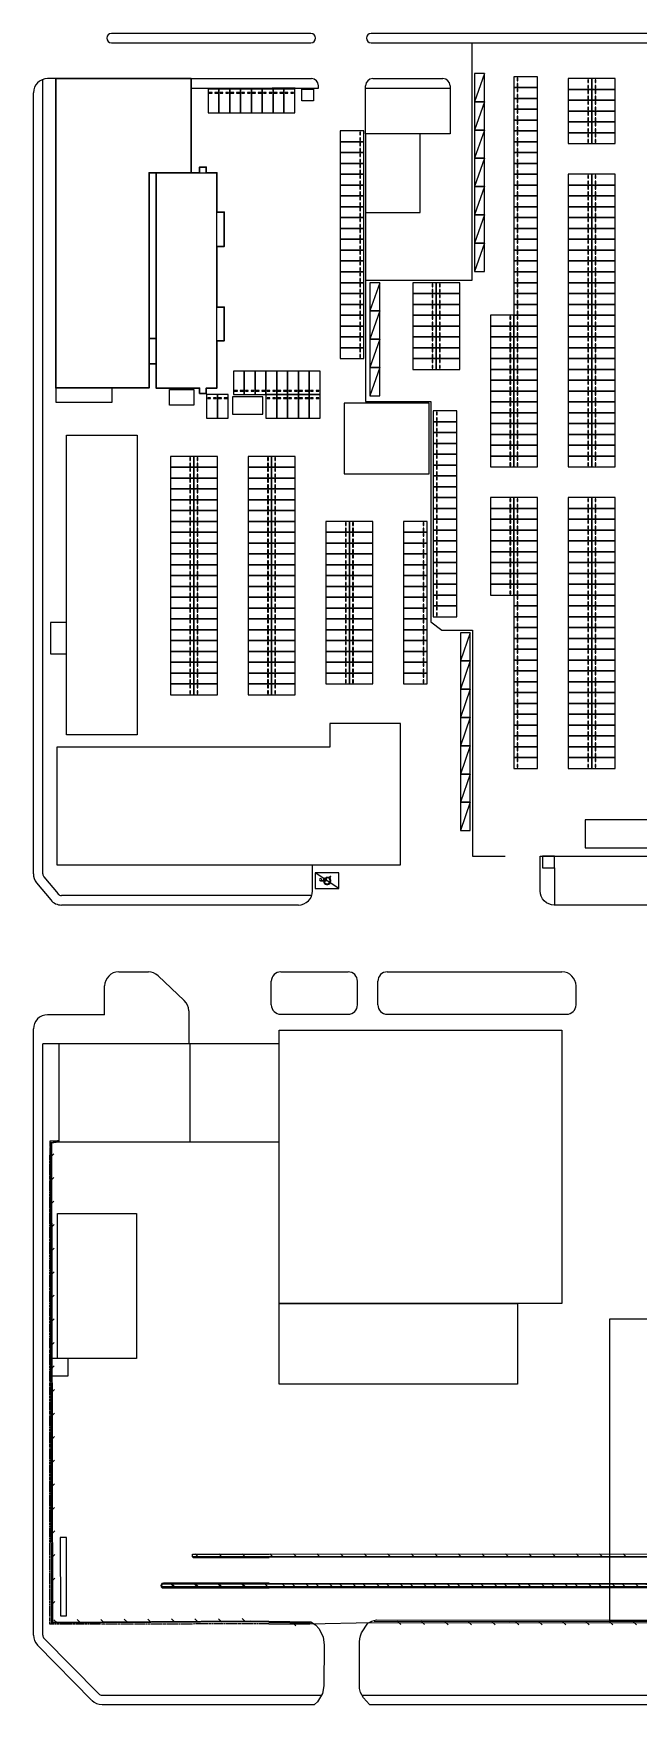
# Model space of a CAD drawing. Header units: millimetres. Extents: x -17369 to 294000, y -718917 to 220315.
# Drawn here: x 273923 to 275716, y 183878 to 188828 of the extents above; entities that cross this region are included whole.
import ezdxf
from ezdxf.xclip import XClip

# ---------------------------------------------------------------- set-up
doc = ezdxf.new("R2010")
doc.units = ezdxf.units.MM
doc.header["$LTSCALE"] = 350
doc.header["$XCLIPFRAME"] = 2
doc.linetypes.add('xref key map$0$PHANTOM2', pattern=[1.25, 0.625, -0.125, 0.125, -0.125, 0.125, -0.125])
for name, color, linetype in [('xref key map$0$AE221_가드레일', 8, 'Continuous'), ('xref key map$0$CTR', 8, 'Continuous'), ('xref key map$0$L-BLDG', 9, 'Continuous'), ('xref key map$0$L-건물', 8, 'Continuous'), ('xref key map$0$PARK', 8, 'Continuous')]:
    doc.layers.add(name, color=color, linetype=linetype)

# ---------------------------------------------------------------- blocks, each defined once
blk = doc.blocks.new('xref key map$0$주차구획2300x5000')
at = {"layer": 'xref key map$0$PARK'}
blk.add_lwpolyline([(0, 0), (2300, 0), (2300, 5000), (0, 5000)], close=True, dxfattribs=at)
at = {"layer": 'xref key map$0$PARK', "color": 8}
for points in [[(250, 700), (850, 700), (850, 850), (250, 850)], [(1450, 700), (2050, 700), (2050, 850), (1450, 850)]]:
    blk.add_lwpolyline(points, close=True, dxfattribs=at)
blk = doc.blocks.new('xref key map$0$주차구획3300x5000')
at = {"layer": 'xref key map$0$PARK', "color": 8}
for p, q in [((0, 0), (3300, 5000)), ((1653, 3733), (1545, 2759)), ((1762, 3626), (1720, 3250)), ((1521, 3267), (1507, 3142)), ((1545, 2759), (2258, 2551)), ((1707, 3129), (1676, 2846)), ((1676, 2846), (2372, 2643)), ((1707, 3129), (2216, 2980)), ((1720, 3250), (2250, 3095)), ((2208, 2085), (2219, 1913)), ((2250, 3095), (2216, 2980)), ((2258, 2551), (2311, 1728)), ((2311, 1728), (2622, 1693)), ((2372, 2643), (2424, 1836)), ((2424, 1836), (2614, 1815)), ((2614, 1815), (2622, 1693))]:
    blk.add_line(p, q, dxfattribs=at)
at = {"layer": 'xref key map$0$PARK'}
blk.add_lwpolyline([(0, 0), (3300, 0), (3300, 5000), (0, 5000)], close=True, dxfattribs=at)
at = {"layer": 'xref key map$0$PARK', "color": 8}
for centre, radius, start, end in [((1867, 3842), 240, 244.11815, 207.07082), ((1653, 2478), 800, 99.47859, 315.02603), ((1653, 2478), 680, 102.35799, 324.67673)]:
    blk.add_arc(centre, radius, start, end, dxfattribs=at)
blk = doc.blocks.new('xref key map$0$주차구획2100x6000')
at = {"layer": 'xref key map$0$PARK', "color": 8}
blk.add_line((2100, 6000), (0, 0), dxfattribs=at)
at = {"layer": 'xref key map$0$PARK'}
blk.add_lwpolyline([(0, 0), (2100, 0), (2100, 6000), (0, 6000)], close=True, dxfattribs=at)
blk = doc.blocks.new('xref key map$0$AE221')
at = {"layer": 'xref key map$0$AE221_가드레일', "flags": 128}
blk.add_lwpolyline([(0, 0), (0.707, -0.707)], dxfattribs=at)
blk = doc.blocks.new('xref key map')
at = {"layer": 'xref key map$0$AE221_가드레일'}
for points in [[(1491851, 527722), (1487891, 527784), (1445691, 527536), (1445472, 629513), (1447123, 629756)], [(1491882, 541494), (1475744, 541488)], [(1830777, 527833), (1831930, 527944), (1876787, 528069), (1877828, 527834), (1881026, 526387), (1886920, 524289), (1889853, 523659), (1893910, 524494), (1897783, 527329), (1899090, 530892), (1899000, 532908), (1898500, 534763), (1896875, 537512), (1895486, 538781), (1893571, 539698), (1890778, 540224), (1888040, 540432), (1683288, 540244), (1617437, 540111), (1615519, 541192), (1615027, 541538), (1491882, 541494)], [(1491868, 535207), (1469594, 535205), (1469257, 535228), (1469126, 535343), (1469117, 535491), (1469190, 535712), (1469230, 535765), (1469464, 535828), (1491869, 535816)], [(1491869, 535816), (1651759, 535730), (1808861, 535875), (1879616, 535905), (1880123, 535854), (1880373, 535784), (1880421, 535705), (1880416, 535610), (1880399, 535505), (1880311, 535436), (1870416, 535566)], [(1820251, 535323), (1820216, 535231), (1780631, 535301), (1701085, 535282), (1620479, 535217), (1491868, 535207)], [(1491851, 527722), (1500665, 527583)], [(1514151, 527912), (1514151, 527912), (1542997, 527871), (1688184, 527937), (1719905, 527700)]]:
    blk.add_lwpolyline(points, dxfattribs=at)
at = {"layer": 'xref key map$0$CTR'}
for p, q in [((1443839, 686523), (1443839, 855117)), ((1446569, 855289), (1444839, 855289)), ((1475299, 855289), (1500863, 855289)), ((1513863, 855289), (1528788, 855289)), ((1441839, 686523), (1441839, 852289)), ((1475299, 853289), (1502363, 853289)), ((1502363, 853289), (1502363, 853789)), ((1512363, 843572), (1512363, 853789)), ((1512363, 853289), (1530288, 853289)), ((1530288, 853789), (1530288, 843572)), ((1530288, 843572), (1523952, 843572)), ((1512363, 812497), (1512363, 786793)), ((1512363, 786793), (1526227, 786793)), ((1526227, 786793), (1526227, 739976)), ((1526227, 739976), (1528532, 738209)), ((1528532, 738209), (1535089, 738209)), ((1535089, 738209), (1535089, 690295)), ((1501103, 682903), (1501103, 688443)), ((1535089, 690295), (1542008, 690295)), ((1442527, 684612), (1445518, 680992)), ((1444068, 685886), (1447060, 682266)), ((1552432, 687795), (1552432, 679903)), ((1500931, 681903), (1447830, 681903)), ((1498103, 679903), (1447830, 679903)), ((1459966, 665726), (1466241, 665726)), ((1468304, 664904), (1473867, 659634)), ((1492335, 658726), (1492335, 663726)), ((1494335, 665726), (1508642, 665726)), ((1510642, 658726), (1510642, 663726)), ((1514962, 658726), (1514962, 663726)), ((1516962, 665726), (1554034, 665726)), ((1456966, 656602), (1456966, 662726)), ((1557034, 658726), (1557034, 662726)), ((1456966, 656602), (1444839, 656602)), ((1474804, 657456), (1474804, 650434)), ((1494335, 656726), (1508642, 656726)), ((1516962, 656726), (1555034, 656726)), ((1441839, 524974), (1441839, 653602)), ((1443839, 524974), (1443839, 650434)), ((1474804, 650434), (1443839, 650434)), ((1442702, 522868), (1454278, 511122)), ((1444127, 524272), (1455703, 512526)), ((1456415, 512228), (1502978, 512228)), ((1511622, 512228), (1722474, 512228)), ((1456415, 510228), (1501527, 510228)), ((1513158, 510228), (1720784, 510228))]:
    blk.add_line(p, q, dxfattribs=at)
for points in [[(1500752, 862886, 1), (1500752, 864886), (1458402, 864886, 1), (1458402, 862886)], [(1572752, 862886, 1), (1572752, 864886), (1513532, 864886, 1), (1513532, 862886)], [(1549405, 690295), (1723166, 690295), (1723166, 682903, -0.4142136), (1720166, 679903), (1552405, 679903, -0.4142136), (1549405, 682903)]]:
    blk.add_lwpolyline(points, format="xyb", close=True, dxfattribs=at)
for points in [[(1512363, 826905), (1512363, 812497), (1534984, 812497), (1534984, 862886)], [(1502325, 853199), (1492596, 853305)], [(1447509, 545666), (1447594, 529079), (1448872, 529068), (1448864, 545684), (1447509, 545666)], [(1491882, 541388), (1475856, 541378), (1475632, 541598)], [(1491870, 536016), (1469438, 536028), (1469111, 535940), (1469011, 535805), (1468915, 535517), (1468932, 535247), (1469176, 535033), (1469588, 535005), (1491867, 535007)], [(1491870, 536016), (1651759, 535930), (1808861, 536075), (1879626, 536105), (1880161, 536051), (1880503, 535955), (1880625, 535755), (1880615, 535588), (1880585, 535395), (1880379, 535235), (1870414, 535366)], [(1820438, 535250), (1820353, 535030), (1780631, 535101), (1701085, 535082), (1620479, 535017), (1491867, 535007)], [(1491851, 527922), (1500723, 527782), (1501752, 527152), (1502476, 526274), (1503335, 524514), (1503597, 522935), (1503507, 514181), (1503200, 512604), (1502137, 510806), (1501527, 510228)], [(1513158, 510228), (1511929, 511675), (1511297, 512813), (1511060, 513610), (1511039, 523512), (1511114, 524149), (1511272, 524819), (1511518, 525469), (1512868, 527516), (1513687, 527946), (1514698, 528190), (1572389, 528109), (1657007, 528330), (1720448, 527856), (1721343, 527400), (1722513, 526037), (1723197, 524825), (1723402, 523740), (1723379, 515560), (1723250, 514208), (1723060, 513445), (1722797, 512710), (1721875, 511333), (1720784, 510228)]]:
    blk.add_lwpolyline(points, dxfattribs=at)
at = {"layer": 'xref key map$0$CTR', "linetype": 'xref key map$0$PHANTOM2', "ltscale": 2}
blk.add_lwpolyline([(1491850, 527353), (1445311, 527277), (1445363, 629843), (1447152, 629912)], dxfattribs=at)
at = {"layer": 'xref key map$0$CTR', "flags": 128}
for points in [[(1447152, 629558), (1445672, 629340), (1445890, 527737), (1487892, 527984), (1491851, 527922)], [(1824133, 591985), (1564133, 591985), (1564133, 527985), (1832903, 527985), (1832903, 527345)], [(1491882, 541600), (1475632, 541598), (1475592, 542150), (1491884, 542161)], [(1491884, 542161), (1616001, 542240), (1837564, 542171), (1920938, 542333), (1920349, 541862), (1833737, 541699), (1615958, 541611), (1491882, 541600)], [(1491850, 527353), (1500523, 527366), (1513605, 527633), (1719362, 527543), (1734070, 527579), (1817032, 527694), (1828131, 527565), (1828131, 527345)]]:
    blk.add_lwpolyline(points, dxfattribs=at)
at = {"layer": 'xref key map$0$CTR'}
for centre, radius, start, end in [((1444839, 852289), 3000, 90, 180), ((1500863, 853789), 1500, 0, 90), ((1513863, 853789), 1500, 90, 180), ((1528788, 853789), 1500, 0, 90), ((1444839, 686523), 3000, 180, 219.57127), ((1444839, 686523), 1000, 180, 219.57127), ((1447830, 682903), 3000, 219.57127, 270), ((1447830, 682903), 1000, 219.57127, 270), ((1498103, 682903), 3000, 270, 0), ((1459966, 662726), 3000, 90, 180), ((1466241, 662726), 3000, 46.54853, 90), ((1494335, 663726), 2000, 90, 180), ((1508642, 663726), 2000, 0, 90), ((1516962, 663726), 2000, 90, 180), ((1554034, 662726), 3000, 0, 90), ((1444839, 653602), 3000, 90, 180), ((1471804, 657456), 3000, 0, 46.54853), ((1494335, 658726), 2000, 180, 270), ((1508642, 658726), 2000, 270, 0), ((1516962, 658726), 2000, 180, 270), ((1555034, 658726), 2000, 270, 0), ((1444839, 524974), 3000, 180, 224.58172), ((1444839, 524974), 1000, 180, 224.58172), ((1456415, 513228), 3000, 224.58172, 270), ((1456415, 513228), 1000, 224.58172, 270)]:
    blk.add_arc(centre, radius, start, end, dxfattribs=at)
at = {"layer": 'xref key map$0$L-BLDG'}
for p, q in [((1446569, 835289), (1446569, 855289)), ((1446569, 855289), (1475299, 855289)), ((1446569, 789654), (1446569, 835289)), ((1466379, 835330), (1466379, 789654)), ((1477132, 835330), (1477132, 836530)), ((1477132, 836530), (1478532, 836530)), ((1478532, 836530), (1478532, 835330)), ((1480785, 826975), (1482357, 826975)), ((1482357, 826975), (1482357, 819674)), ((1482357, 819674), (1480785, 819674)), ((1480785, 806825), (1482357, 806825)), ((1482357, 806825), (1482357, 799674)), ((1466379, 794775), (1466379, 800175)), ((1466379, 800175), (1467879, 800175)), ((1482357, 799674), (1480785, 799674)), ((1467879, 794775), (1466379, 794775)), ((1466379, 789654), (1446569, 789654)), ((1477132, 788483), (1477132, 789620)), ((1478532, 788483), (1477132, 788483)), ((1478532, 789620), (1478532, 788483)), ((1554005, 653351), (1554005, 595351)), ((1475017, 650434), (1475017, 629674))]:
    blk.add_line(p, q, dxfattribs=at)
at = {"layer": 'xref key map$0$L-BLDG', "lineweight": 30}
for points in [[(1446569, 855289), (1446569, 789654), (1466379, 789654), (1466379, 794775), (1467879, 794775), (1467879, 800175), (1466379, 800175), (1466379, 835330), (1475299, 835330), (1475299, 855289), (1446569, 855289)], [(1467879, 835330), (1477132, 835330), (1477132, 836530), (1478532, 836530), (1478532, 835330), (1480785, 835330), (1480785, 826975), (1482357, 826975), (1482357, 819674), (1480785, 819674), (1480785, 806825), (1482357, 806825), (1482357, 799674), (1480785, 799674), (1480785, 789620), (1478532, 789620), (1478532, 788483), (1477132, 788483), (1477132, 789620), (1467879, 789620), (1467879, 835330)]]:
    blk.add_lwpolyline(points, dxfattribs=at)
at = {"layer": 'xref key map$0$L-BLDG'}
for points in [[(1512363, 843572), (1512363, 826905), (1523952, 826905), (1523952, 843572)], [(1446569, 786654), (1458569, 786654), (1458569, 789654), (1446569, 789654)], [(1475932, 786025), (1470732, 786025), (1470732, 789300), (1475932, 789300)], [(1484071, 784068), (1490571, 784068), (1490571, 787768), (1484071, 787768)], [(1507827, 771393), (1525827, 771393), (1525827, 786393), (1507827, 786393)], [(1448869, 779645), (1463869, 779645), (1463869, 716045), (1448869, 716045)], [(1445471, 733240), (1448833, 733242), (1448833, 739902), (1445471, 739901)], [(1446779, 688443), (1519779, 688443), (1519779, 718443), (1504779, 718443), (1504779, 713443), (1446779, 713443)], [(1558958, 692020), (1575358, 692020), (1575358, 698020), (1558958, 698020)], [(1494005, 653351), (1554005, 653351), (1554005, 595351), (1494005, 595351)], [(1447257, 629674), (1494001, 629674), (1494001, 650434), (1447257, 650434)], [(1446983, 614437), (1463743, 614437), (1463743, 583677), (1446983, 583677)], [(1544605, 595351), (1544605, 578251), (1494005, 578251), (1494005, 595351)], [(1445563, 579977), (1449213, 579977), (1449213, 583677), (1445563, 583677)]]:
    blk.add_lwpolyline(points, close=True, dxfattribs=at)
for points in [[(1467879, 835330), (1480785, 835330)], [(1477132, 835330), (1477132, 836530), (1478532, 836530), (1478532, 835330)], [(1480785, 789620), (1480785, 835330)], [(1480785, 826975), (1482357, 826975), (1482357, 819674), (1480785, 819674)], [(1480785, 806825), (1482357, 806825), (1482357, 799674), (1480785, 799674)], [(1467879, 794775), (1466379, 794775), (1466379, 800175), (1467879, 800175)], [(1478532, 789620), (1478532, 788483), (1477132, 788483), (1477132, 789620)], [(1475017, 650434), (1475017, 629674)]]:
    blk.add_lwpolyline(points, dxfattribs=at)
at = {"layer": 'xref key map$0$L-건물'}
for points in [[(1498807, 850544), (1498807, 853045), (1501307, 853044), (1501307, 850544)], [(1549932, 687795), (1552432, 687795), (1552432, 690295), (1549932, 690295)]]:
    blk.add_lwpolyline(points, close=True, dxfattribs=at)
at = {"layer": 'xref key map$0$AE221_가드레일'}
for p, xscale, yscale, zscale, rotation in [((1445479, 626375), 1000, 1000, 1000, 90.12293397592501), ((1445489, 621375), 1000, 1000, 1000, 90.12293397592501), ((1445500, 616375), 1000, 1000, 1000, 90.12293397592501), ((1445511, 611375), 1000, 1000, 1000, 90.12293397592501), ((1445521, 606375), 1000, 1000, 1000, 90.12293397592501), ((1445532, 601375), 1000, 1000, 1000, 90.12293397592501), ((1445543, 596375), 1000, 1000, 1000, 90.12293397592501), ((1445554, 591375), 1000, 1000, 1000, 90.12293397592501), ((1445564, 586375), 1000, 1000, 1000, 90.12293397592501), ((1445575, 581375), 1000, 1000, 1000, 90.12293397592501), ((1445586, 576375), 1000, 1000, 1000, 90.12293397592501), ((1445597, 571375), 1000, 1000, 1000, 90.12293397592501), ((1445607, 566375), 1000, 1000, 1000, 90.12293397592501), ((1445618, 561375), 1000, 1000, 1000, 90.12293397592501), ((1445629, 556375), 1000, 1000, 1000, 90.12293397592501), ((1445639, 551375), 1000, 1000, 1000, 90.12293397592501), ((1445650, 546375), 1000, 1000, 1000, 90.12293397592501), ((1445661, 541375), 1000, 1000, 1000, 90.12293397592501), ((1476882, 541489), 1000.000000000001, 1000.000000000001, 1000.000000000001, 180.0202670498512), ((1481882, 541491), 1000.000000000001, 1000.000000000001, 1000.000000000001, 180.0202670498512), ((1486882, 541492), 1000.000000000001, 1000.000000000001, 1000.000000000001, 180.0202670498512), ((1492744, 541495), 1000.000000000002, 1000.000000000002, 1000.000000000002, 180.0203078986087), ((1497744, 541496), 1000.000000000002, 1000.000000000002, 1000.000000000002, 180.0203078986087), ((1502744, 541498), 1000.000000000002, 1000.000000000002, 1000.000000000002, 180.0203078986087), ((1507744, 541500), 1000.000000000002, 1000.000000000002, 1000.000000000002, 180.0203078986087), ((1512744, 541502), 1000.000000000002, 1000.000000000002, 1000.000000000002, 180.0203078986087), ((1517744, 541503), 1000.000000000002, 1000.000000000002, 1000.000000000002, 180.0203078986087), ((1522744, 541505), 1000.000000000002, 1000.000000000002, 1000.000000000002, 180.0203078986087), ((1527744, 541507), 1000.000000000002, 1000.000000000002, 1000.000000000002, 180.0203078986087), ((1532744, 541509), 1000.000000000002, 1000.000000000002, 1000.000000000002, 180.0203078986087), ((1537744, 541510), 1000.000000000002, 1000.000000000002, 1000.000000000002, 180.0203078986087), ((1542744, 541512), 1000.000000000002, 1000.000000000002, 1000.000000000002, 180.0203078986087), ((1547744, 541514), 1000.000000000002, 1000.000000000002, 1000.000000000002, 180.0203078986087), ((1552744, 541516), 1000.000000000002, 1000.000000000002, 1000.000000000002, 180.0203078986087), ((1557744, 541518), 1000.000000000002, 1000.000000000002, 1000.000000000002, 180.0203078986087), ((1562744, 541519), 1000.000000000002, 1000.000000000002, 1000.000000000002, 180.0203078986087), ((1567744, 541521), 1000.000000000002, 1000.000000000002, 1000.000000000002, 180.0203078986087), ((1445672, 536375), 1000, 1000, 1000, 90.12293397592501), ((1470988, 535828), 1000, 1000, 1000, 359.9692027476267), ((1471868, 535206), 999.9999999999986, 999.9999999999986, 999.9999999999986, 180.004556596021), ((1475988, 535825), 1000, 1000, 1000, 359.9692027476267), ((1476868, 535206), 999.9999999999986, 999.9999999999986, 999.9999999999986, 180.004556596021), ((1480988, 535822), 1000, 1000, 1000, 359.9692027476267), ((1481868, 535206), 999.9999999999986, 999.9999999999986, 999.9999999999986, 180.004556596021), ((1485988, 535820), 1000, 1000, 1000, 359.9692027476267), ((1486868, 535207), 999.9999999999986, 999.9999999999986, 999.9999999999986, 180.004556596021), ((1490988, 535817), 1000, 1000, 1000, 359.9692027476267), ((1495314, 535208), 1000, 1000, 1000, 180.0045565962135), ((1496869, 535814), 999.9999999999999, 999.9999999999999, 999.9999999999999, 359.9692027476643), ((1500314, 535208), 1000, 1000, 1000, 180.0045565962135), ((1501869, 535811), 999.9999999999999, 999.9999999999999, 999.9999999999999, 359.9692027476643), ((1505314, 535208), 1000, 1000, 1000, 180.0045565962135), ((1506869, 535808), 999.9999999999999, 999.9999999999999, 999.9999999999999, 359.9692027476643), ((1510314, 535209), 1000, 1000, 1000, 180.0045565962135), ((1511869, 535806), 999.9999999999999, 999.9999999999999, 999.9999999999999, 359.9692027476643), ((1515314, 535209), 1000, 1000, 1000, 180.0045565962135), ((1516869, 535803), 999.9999999999999, 999.9999999999999, 999.9999999999999, 359.9692027476643), ((1520314, 535210), 1000, 1000, 1000, 180.0045565962135), ((1521869, 535800), 999.9999999999999, 999.9999999999999, 999.9999999999999, 359.9692027476643), ((1525314, 535210), 1000, 1000, 1000, 180.0045565962135), ((1526869, 535798), 999.9999999999999, 999.9999999999999, 999.9999999999999, 359.9692027476643), ((1530314, 535210), 1000, 1000, 1000, 180.0045565962135), ((1531869, 535795), 999.9999999999999, 999.9999999999999, 999.9999999999999, 359.9692027476643), ((1535314, 535211), 1000, 1000, 1000, 180.0045565962135), ((1536869, 535792), 999.9999999999999, 999.9999999999999, 999.9999999999999, 359.9692027476643), ((1540314, 535211), 1000, 1000, 1000, 180.0045565962135), ((1541869, 535790), 999.9999999999999, 999.9999999999999, 999.9999999999999, 359.9692027476643), ((1545314, 535212), 1000, 1000, 1000, 180.0045565962135), ((1546869, 535787), 999.9999999999999, 999.9999999999999, 999.9999999999999, 359.9692027476643), ((1550314, 535212), 1000, 1000, 1000, 180.0045565962135), ((1551869, 535784), 999.9999999999999, 999.9999999999999, 999.9999999999999, 359.9692027476643), ((1555314, 535212), 1000, 1000, 1000, 180.0045565962135), ((1556869, 535781), 999.9999999999999, 999.9999999999999, 999.9999999999999, 359.9692027476643), ((1560314, 535213), 1000, 1000, 1000, 180.0045565962135), ((1561869, 535779), 999.9999999999999, 999.9999999999999, 999.9999999999999, 359.9692027476643), ((1565314, 535213), 1000, 1000, 1000, 180.0045565962135), ((1566869, 535776), 999.9999999999999, 999.9999999999999, 999.9999999999999, 359.9692027476643), ((1570314, 535213), 1000, 1000, 1000, 180.0045565962135), ((1445682, 531375), 1000, 1000, 1000, 90.12293397592501), ((1481851, 527749), 1000.000000000001, 1000.000000000001, 1000.000000000001, 180.3369338224658), ((1486851, 527778), 1000.000000000001, 1000.000000000001, 1000.000000000001, 180.3369338224658), ((1446852, 527543), 1000.000000000001, 1000.000000000001, 1000.000000000001, 180.3369338224658), ((1451852, 527573), 1000.000000000001, 1000.000000000001, 1000.000000000001, 180.3369338224658), ((1456852, 527602), 1000.000000000001, 1000.000000000001, 1000.000000000001, 180.3369338224658), ((1461852, 527631), 1000.000000000001, 1000.000000000001, 1000.000000000001, 180.3369338224658), ((1466851, 527661), 1000.000000000001, 1000.000000000001, 1000.000000000001, 180.3369338224658), ((1471851, 527690), 1000.000000000001, 1000.000000000001, 1000.000000000001, 180.3369338224658), ((1476851, 527720), 1000.000000000001, 1000.000000000001, 1000.000000000001, 180.3369338224658), ((1496850, 527643), 1000, 1000, 1000, 359.0980600554699), ((1519151, 527905), 999.9999999999999, 999.9999999999999, 999.9999999999999, 359.9195549549966), ((1524151, 527898), 999.9999999999999, 999.9999999999999, 999.9999999999999, 359.9195549549966), ((1529151, 527891), 999.9999999999999, 999.9999999999999, 999.9999999999999, 359.9195549549966), ((1534151, 527884), 999.9999999999999, 999.9999999999999, 999.9999999999999, 359.9195549549966), ((1539151, 527877), 999.9999999999999, 999.9999999999999, 999.9999999999999, 359.9195549549966), ((1544151, 527872), 999.9999999999982, 999.9999999999982, 999.9999999999982, 0.02584846008317507), ((1549151, 527874), 999.9999999999982, 999.9999999999982, 999.9999999999982, 0.02584846008317507), ((1554151, 527877), 999.9999999999982, 999.9999999999982, 999.9999999999982, 0.02584846008317507), ((1559151, 527879), 999.9999999999982, 999.9999999999982, 999.9999999999982, 0.02584846008317507), ((1564151, 527881), 999.9999999999982, 999.9999999999982, 999.9999999999982, 0.02584846008317507), ((1569151, 527883), 999.9999999999982, 999.9999999999982, 999.9999999999982, 0.02584846008317507)]:
    blk.add_blockref('xref key map$0$AE221', p, dxfattribs=dict(at, xscale=xscale, yscale=yscale, zscale=zscale, rotation=rotation))
at = {"layer": 'xref key map$0$PARK'}
for name, p in [('xref key map$0$주차구획2100x6000', (1535484, 850386)), ('xref key map$0$주차구획2100x6000', (1535484, 844386)), ('xref key map$0$주차구획2100x6000', (1535484, 838386)), ('xref key map$0$주차구획2100x6000', (1535484, 832386)), ('xref key map$0$주차구획2100x6000', (1535484, 826386)), ('xref key map$0$주차구획2100x6000', (1535484, 820386)), ('xref key map$0$주차구획2100x6000', (1535484, 814386)), ('xref key map$0$주차구획2100x6000', (1513266, 805989)), ('xref key map$0$주차구획2100x6000', (1513266, 799989)), ('xref key map$0$주차구획2100x6000', (1513266, 793989)), ('xref key map$0$주차구획2300x5000', (1484314, 788230)), ('xref key map$0$주차구획2300x5000', (1486614, 788230)), ('xref key map$0$주차구획2300x5000', (1488914, 788230)), ('xref key map$0$주차구획2300x5000', (1491214, 788230)), ('xref key map$0$주차구획2300x5000', (1493514, 788230)), ('xref key map$0$주차구획2300x5000', (1495814, 788230)), ('xref key map$0$주차구획2300x5000', (1498114, 788230)), ('xref key map$0$주차구획2300x5000', (1500414, 788230)), ('xref key map$0$주차구획2100x6000', (1513266, 787989)), ('xref key map$0$주차구획2100x6000', (1532489, 731709)), ('xref key map$0$주차구획2100x6000', (1532489, 725709)), ('xref key map$0$주차구획2100x6000', (1532489, 719709)), ('xref key map$0$주차구획2100x6000', (1532489, 713709)), ('xref key map$0$주차구획2100x6000', (1532489, 707709)), ('xref key map$0$주차구획2100x6000', (1532489, 701709)), ('xref key map$0$주차구획2100x6000', (1532489, 695709))]:
    blk.add_blockref(name, p, dxfattribs=at)
for name, p, rotation in [('xref key map$0$주차구획2300x5000', (1543866, 855689), 270), ('xref key map$0$주차구획2300x5000', (1560366, 852989), 90), ('xref key map$0$주차구획2300x5000', (1560366, 855289), 270), ('xref key map$0$주차구획2300x5000', (1481207, 853045), 180), ('xref key map$0$주차구획2300x5000', (1483507, 853045), 180), ('xref key map$0$주차구획2300x5000', (1485807, 853045), 180), ('xref key map$0$주차구획2300x5000', (1488107, 853045), 180), ('xref key map$0$주차구획2300x5000', (1490407, 853045), 180), ('xref key map$0$주차구획2300x5000', (1492707, 853045), 180), ('xref key map$0$주차구획2300x5000', (1495007, 853045), 180), ('xref key map$0$주차구획2300x5000', (1497307, 853045), 180), ('xref key map$0$주차구획2300x5000', (1543866, 853389), 270), ('xref key map$0$주차구획2300x5000', (1560366, 850689), 90), ('xref key map$0$주차구획2300x5000', (1560366, 852989), 270), ('xref key map$0$주차구획2300x5000', (1543866, 851089), 270), ('xref key map$0$주차구획2300x5000', (1543866, 848789), 270), ('xref key map$0$주차구획2300x5000', (1560366, 848389), 90), ('xref key map$0$주차구획2300x5000', (1560366, 846089), 90), ('xref key map$0$주차구획2300x5000', (1560366, 850689), 270), ('xref key map$0$주차구획2300x5000', (1560366, 848389), 270), ('xref key map$0$주차구획2300x5000', (1511964, 841889), 90), ('xref key map$0$주차구획2300x5000', (1543866, 846489), 270), ('xref key map$0$주차구획2300x5000', (1543866, 844189), 270), ('xref key map$0$주차구획2300x5000', (1560366, 843789), 90), ('xref key map$0$주차구획2300x5000', (1560366, 846089), 270), ('xref key map$0$주차구획2300x5000', (1511964, 839589), 90), ('xref key map$0$주차구획2300x5000', (1543866, 841889), 270), ('xref key map$0$주차구획2300x5000', (1560366, 841489), 90), ('xref key map$0$주차구획2300x5000', (1560366, 843789), 270), ('xref key map$0$주차구획2300x5000', (1511964, 837289), 90), ('xref key map$0$주차구획2300x5000', (1511964, 834989), 90), ('xref key map$0$주차구획2300x5000', (1543866, 839589), 270), ('xref key map$0$주차구획2300x5000', (1543866, 837289), 270), ('xref key map$0$주차구획2300x5000', (1511964, 832689), 90), ('xref key map$0$주차구획2300x5000', (1543866, 834989), 270), ('xref key map$0$주차구획2300x5000', (1560366, 832689), 90), ('xref key map$0$주차구획2300x5000', (1560366, 834989), 270), ('xref key map$0$주차구획2300x5000', (1511964, 830389), 90), ('xref key map$0$주차구획2300x5000', (1511964, 828089), 90), ('xref key map$0$주차구획2300x5000', (1543866, 832689), 270), ('xref key map$0$주차구획2300x5000', (1543866, 830389), 270), ('xref key map$0$주차구획2300x5000', (1560366, 830389), 90), ('xref key map$0$주차구획2300x5000', (1560366, 828089), 90), ('xref key map$0$주차구획2300x5000', (1560366, 832689), 270), ('xref key map$0$주차구획2300x5000', (1560366, 830389), 270), ('xref key map$0$주차구획2300x5000', (1511964, 825789), 90), ('xref key map$0$주차구획2300x5000', (1543866, 828089), 270), ('xref key map$0$주차구획2300x5000', (1560366, 825789), 90), ('xref key map$0$주차구획2300x5000', (1560366, 828089), 270), ('xref key map$0$주차구획2300x5000', (1511964, 823489), 90), ('xref key map$0$주차구획2300x5000', (1511964, 821189), 90), ('xref key map$0$주차구획2300x5000', (1543866, 825789), 270), ('xref key map$0$주차구획2300x5000', (1543866, 823489), 270), ('xref key map$0$주차구획2300x5000', (1560366, 823489), 90), ('xref key map$0$주차구획2300x5000', (1560366, 821189), 90), ('xref key map$0$주차구획2300x5000', (1560366, 825789), 270), ('xref key map$0$주차구획2300x5000', (1560366, 823489), 270), ('xref key map$0$주차구획2300x5000', (1511964, 818889), 90), ('xref key map$0$주차구획2300x5000', (1543866, 821189), 270), ('xref key map$0$주차구획2300x5000', (1560366, 818889), 90), ('xref key map$0$주차구획2300x5000', (1560366, 821189), 270), ('xref key map$0$주차구획2300x5000', (1511964, 816589), 90), ('xref key map$0$주차구획2300x5000', (1511964, 814289), 90), ('xref key map$0$주차구획2300x5000', (1543866, 818889), 270), ('xref key map$0$주차구획2300x5000', (1543866, 816589), 270), ('xref key map$0$주차구획2300x5000', (1560366, 816589), 90), ('xref key map$0$주차구획2300x5000', (1560366, 814289), 90), ('xref key map$0$주차구획2300x5000', (1560366, 818889), 270), ('xref key map$0$주차구획2300x5000', (1560366, 816589), 270), ('xref key map$0$주차구획2300x5000', (1511964, 811989), 90), ('xref key map$0$주차구획2300x5000', (1543866, 814289), 270), ('xref key map$0$주차구획2300x5000', (1560366, 811989), 90), ('xref key map$0$주차구획2300x5000', (1560366, 814289), 270), ('xref key map$0$주차구획2300x5000', (1511964, 809689), 90), ('xref key map$0$주차구획2300x5000', (1511964, 807389), 90), ('xref key map$0$주차구획2300x5000', (1527366, 809689), 90), ('xref key map$0$주차구획2300x5000', (1527366, 807389), 90), ('xref key map$0$주차구획2300x5000', (1527366, 811989), 270), ('xref key map$0$주차구획2300x5000', (1527366, 809689), 270), ('xref key map$0$주차구획2300x5000', (1543866, 811989), 270), ('xref key map$0$주차구획2300x5000', (1543866, 809689), 270), ('xref key map$0$주차구획2300x5000', (1560366, 809689), 90), ('xref key map$0$주차구획2300x5000', (1560366, 807389), 90), ('xref key map$0$주차구획2300x5000', (1560366, 811989), 270), ('xref key map$0$주차구획2300x5000', (1560366, 809689), 270), ('xref key map$0$주차구획2300x5000', (1511964, 805089), 90), ('xref key map$0$주차구획2300x5000', (1511964, 802789), 90), ('xref key map$0$주차구획2300x5000', (1527366, 805089), 90), ('xref key map$0$주차구획2300x5000', (1527366, 802789), 90), ('xref key map$0$주차구획2300x5000', (1527366, 807389), 270), ('xref key map$0$주차구획2300x5000', (1527366, 805089), 270), ('xref key map$0$주차구획2300x5000', (1543866, 802789), 90), ('xref key map$0$주차구획2300x5000', (1543866, 807389), 270), ('xref key map$0$주차구획2300x5000', (1543866, 805089), 270), ('xref key map$0$주차구획2300x5000', (1560366, 805089), 90), ('xref key map$0$주차구획2300x5000', (1560366, 802789), 90), ('xref key map$0$주차구획2300x5000', (1560366, 807389), 270), ('xref key map$0$주차구획2300x5000', (1560366, 805089), 270), ('xref key map$0$주차구획2300x5000', (1511964, 800489), 90), ('xref key map$0$주차구획2300x5000', (1527366, 800489), 90), ('xref key map$0$주차구획2300x5000', (1527366, 802789), 270), ('xref key map$0$주차구획2300x5000', (1543866, 800489), 90), ('xref key map$0$주차구획2300x5000', (1543866, 802789), 270), ('xref key map$0$주차구획2300x5000', (1560366, 800489), 90), ('xref key map$0$주차구획2300x5000', (1560366, 802789), 270), ('xref key map$0$주차구획2300x5000', (1511964, 798189), 90), ('xref key map$0$주차구획2300x5000', (1511964, 795889), 90), ('xref key map$0$주차구획2300x5000', (1527366, 798189), 90), ('xref key map$0$주차구획2300x5000', (1527366, 795889), 90), ('xref key map$0$주차구획2300x5000', (1527366, 800489), 270), ('xref key map$0$주차구획2300x5000', (1527366, 798189), 270), ('xref key map$0$주차구획2300x5000', (1543866, 798189), 90), ('xref key map$0$주차구획2300x5000', (1543866, 795889), 90), ('xref key map$0$주차구획2300x5000', (1543866, 800489), 270), ('xref key map$0$주차구획2300x5000', (1543866, 798189), 270), ('xref key map$0$주차구획2300x5000', (1560366, 798189), 90), ('xref key map$0$주차구획2300x5000', (1560366, 795889), 90), ('xref key map$0$주차구획2300x5000', (1560366, 800489), 270), ('xref key map$0$주차구획2300x5000', (1560366, 798189), 270), ('xref key map$0$주차구획2300x5000', (1527366, 793589), 90), ('xref key map$0$주차구획2300x5000', (1527366, 795889), 270), ('xref key map$0$주차구획2300x5000', (1543866, 793589), 90), ('xref key map$0$주차구획2300x5000', (1543866, 795889), 270), ('xref key map$0$주차구획2300x5000', (1560366, 793589), 90), ('xref key map$0$주차구획2300x5000', (1560366, 795889), 270), ('xref key map$0$주차구획2300x5000', (1543866, 791289), 90), ('xref key map$0$주차구획2300x5000', (1543866, 788989), 90), ('xref key map$0$주차구획2300x5000', (1543866, 793589), 270), ('xref key map$0$주차구획2300x5000', (1543866, 791289), 270), ('xref key map$0$주차구획2300x5000', (1560366, 791289), 90), ('xref key map$0$주차구획2300x5000', (1560366, 788989), 90), ('xref key map$0$주차구획2300x5000', (1560366, 793589), 270), ('xref key map$0$주차구획2300x5000', (1560366, 791289), 270), ('xref key map$0$주차구획2300x5000', (1480914, 788230), 180), ('xref key map$0$주차구획2300x5000', (1483214, 788230), 180), ('xref key map$0$주차구획2300x5000', (1493514, 788230), 180), ('xref key map$0$주차구획2300x5000', (1495814, 788230), 180), ('xref key map$0$주차구획2300x5000', (1498114, 788230), 180), ('xref key map$0$주차구획2300x5000', (1500414, 788230), 180), ('xref key map$0$주차구획2300x5000', (1502714, 788230), 180), ('xref key map$0$주차구획2300x5000', (1543866, 786689), 90), ('xref key map$0$주차구획2300x5000', (1543866, 788989), 270), ('xref key map$0$주차구획2300x5000', (1560366, 786689), 90), ('xref key map$0$주차구획2300x5000', (1560366, 788989), 270), ('xref key map$0$주차구획2300x5000', (1526727, 784789), 270), ('xref key map$0$주차구획2300x5000', (1543866, 784389), 90), ('xref key map$0$주차구획2300x5000', (1543866, 782089), 90), ('xref key map$0$주차구획2300x5000', (1543866, 786689), 270), ('xref key map$0$주차구획2300x5000', (1543866, 784389), 270), ('xref key map$0$주차구획2300x5000', (1560366, 784389), 90), ('xref key map$0$주차구획2300x5000', (1560366, 782089), 90), ('xref key map$0$주차구획2300x5000', (1560366, 786689), 270), ('xref key map$0$주차구획2300x5000', (1560366, 784389), 270), ('xref key map$0$주차구획2300x5000', (1526727, 782489), 270), ('xref key map$0$주차구획2300x5000', (1543866, 779789), 90), ('xref key map$0$주차구획2300x5000', (1543866, 782089), 270), ('xref key map$0$주차구획2300x5000', (1560366, 779789), 90), ('xref key map$0$주차구획2300x5000', (1560366, 782089), 270), ('xref key map$0$주차구획2300x5000', (1526727, 780189), 270), ('xref key map$0$주차구획2300x5000', (1526727, 777889), 270), ('xref key map$0$주차구획2300x5000', (1543866, 777489), 90), ('xref key map$0$주차구획2300x5000', (1543866, 775189), 90), ('xref key map$0$주차구획2300x5000', (1543866, 779789), 270), ('xref key map$0$주차구획2300x5000', (1543866, 777489), 270), ('xref key map$0$주차구획2300x5000', (1560366, 777489), 90), ('xref key map$0$주차구획2300x5000', (1560366, 775189), 90), ('xref key map$0$주차구획2300x5000', (1560366, 779789), 270), ('xref key map$0$주차구획2300x5000', (1560366, 777489), 270), ('xref key map$0$주차구획2300x5000', (1475916, 772830), 90), ('xref key map$0$주차구획2300x5000', (1475916, 775130), 270), ('xref key map$0$주차구획2300x5000', (1492416, 772830), 90), ('xref key map$0$주차구획2300x5000', (1492416, 775130), 270), ('xref key map$0$주차구획2300x5000', (1526727, 775589), 270), ('xref key map$0$주차구획2300x5000', (1526727, 773289), 270), ('xref key map$0$주차구획2300x5000', (1543866, 772889), 90), ('xref key map$0$주차구획2300x5000', (1543866, 775189), 270), ('xref key map$0$주차구획2300x5000', (1560366, 772889), 90), ('xref key map$0$주차구획2300x5000', (1560366, 775189), 270), ('xref key map$0$주차구획2300x5000', (1475916, 770530), 90), ('xref key map$0$주차구획2300x5000', (1475916, 768230), 90), ('xref key map$0$주차구획2300x5000', (1475916, 772830), 270), ('xref key map$0$주차구획2300x5000', (1475916, 770530), 270), ('xref key map$0$주차구획2300x5000', (1492416, 770530), 90), ('xref key map$0$주차구획2300x5000', (1492416, 768230), 90), ('xref key map$0$주차구획2300x5000', (1492416, 772830), 270), ('xref key map$0$주차구획2300x5000', (1492416, 770530), 270), ('xref key map$0$주차구획2300x5000', (1526727, 770989), 270), ('xref key map$0$주차구획2300x5000', (1475916, 765930), 90), ('xref key map$0$주차구획2300x5000', (1475916, 768230), 270), ('xref key map$0$주차구획2300x5000', (1492416, 765930), 90), ('xref key map$0$주차구획2300x5000', (1492416, 768230), 270), ('xref key map$0$주차구획2300x5000', (1526727, 768689), 270), ('xref key map$0$주차구획2300x5000', (1526727, 766389), 270), ('xref key map$0$주차구획2300x5000', (1543866, 764089), 90), ('xref key map$0$주차구획2300x5000', (1543866, 766389), 270), ('xref key map$0$주차구획2300x5000', (1560366, 764089), 90), ('xref key map$0$주차구획2300x5000', (1560366, 766389), 270), ('xref key map$0$주차구획2300x5000', (1475916, 763630), 90), ('xref key map$0$주차구획2300x5000', (1475916, 761330), 90), ('xref key map$0$주차구획2300x5000', (1475916, 765930), 270), ('xref key map$0$주차구획2300x5000', (1475916, 763630), 270), ('xref key map$0$주차구획2300x5000', (1492416, 763630), 90), ('xref key map$0$주차구획2300x5000', (1492416, 761330), 90), ('xref key map$0$주차구획2300x5000', (1492416, 765930), 270), ('xref key map$0$주차구획2300x5000', (1492416, 763630), 270), ('xref key map$0$주차구획2300x5000', (1526727, 764089), 270), ('xref key map$0$주차구획2300x5000', (1543866, 761789), 90), ('xref key map$0$주차구획2300x5000', (1543866, 764089), 270), ('xref key map$0$주차구획2300x5000', (1560366, 761789), 90), ('xref key map$0$주차구획2300x5000', (1560366, 764089), 270), ('xref key map$0$주차구획2300x5000', (1475916, 759030), 90), ('xref key map$0$주차구획2300x5000', (1475916, 756730), 90), ('xref key map$0$주차구획2300x5000', (1475916, 761330), 270), ('xref key map$0$주차구획2300x5000', (1475916, 759030), 270), ('xref key map$0$주차구획2300x5000', (1492416, 759030), 90), ('xref key map$0$주차구획2300x5000', (1492416, 756730), 90), ('xref key map$0$주차구획2300x5000', (1492416, 761330), 270), ('xref key map$0$주차구획2300x5000', (1492416, 759030), 270), ('xref key map$0$주차구획2300x5000', (1508916, 759030), 90), ('xref key map$0$주차구획2300x5000', (1508916, 756730), 90), ('xref key map$0$주차구획2300x5000', (1508916, 761330), 270), ('xref key map$0$주차구획2300x5000', (1508916, 759030), 270), ('xref key map$0$주차구획2300x5000', (1525416, 759030), 90), ('xref key map$0$주차구획2300x5000', (1525416, 756730), 90), ('xref key map$0$주차구획2300x5000', (1526727, 761789), 270), ('xref key map$0$주차구획2300x5000', (1526727, 759489), 270), ('xref key map$0$주차구획2300x5000', (1543866, 759489), 90), ('xref key map$0$주차구획2300x5000', (1543866, 757189), 90), ('xref key map$0$주차구획2300x5000', (1543866, 761789), 270), ('xref key map$0$주차구획2300x5000', (1543866, 759489), 270), ('xref key map$0$주차구획2300x5000', (1560366, 759489), 90), ('xref key map$0$주차구획2300x5000', (1560366, 757189), 90), ('xref key map$0$주차구획2300x5000', (1560366, 761789), 270), ('xref key map$0$주차구획2300x5000', (1560366, 759489), 270), ('xref key map$0$주차구획2300x5000', (1475916, 754430), 90), ('xref key map$0$주차구획2300x5000', (1475916, 756730), 270), ('xref key map$0$주차구획2300x5000', (1492416, 754430), 90), ('xref key map$0$주차구획2300x5000', (1492416, 756730), 270), ('xref key map$0$주차구획2300x5000', (1508916, 754430), 90), ('xref key map$0$주차구획2300x5000', (1508916, 756730), 270), ('xref key map$0$주차구획2300x5000', (1525416, 754430), 90), ('xref key map$0$주차구획2300x5000', (1526727, 757189), 270), ('xref key map$0$주차구획2300x5000', (1543866, 754889), 90), ('xref key map$0$주차구획2300x5000', (1543866, 757189), 270), ('xref key map$0$주차구획2300x5000', (1560366, 754889), 90), ('xref key map$0$주차구획2300x5000', (1560366, 757189), 270), ('xref key map$0$주차구획2300x5000', (1475916, 752130), 90), ('xref key map$0$주차구획2300x5000', (1475916, 749830), 90), ('xref key map$0$주차구획2300x5000', (1475916, 754430), 270), ('xref key map$0$주차구획2300x5000', (1475916, 752130), 270), ('xref key map$0$주차구획2300x5000', (1492416, 752130), 90), ('xref key map$0$주차구획2300x5000', (1492416, 749830), 90), ('xref key map$0$주차구획2300x5000', (1492416, 754430), 270), ('xref key map$0$주차구획2300x5000', (1492416, 752130), 270), ('xref key map$0$주차구획2300x5000', (1508916, 752130), 90), ('xref key map$0$주차구획2300x5000', (1508916, 749830), 90), ('xref key map$0$주차구획2300x5000', (1508916, 754430), 270), ('xref key map$0$주차구획2300x5000', (1508916, 752130), 270), ('xref key map$0$주차구획2300x5000', (1525416, 752130), 90), ('xref key map$0$주차구획2300x5000', (1525416, 749830), 90), ('xref key map$0$주차구획2300x5000', (1526727, 754889), 270), ('xref key map$0$주차구획2300x5000', (1526727, 752589), 270), ('xref key map$0$주차구획2300x5000', (1543866, 752589), 90), ('xref key map$0$주차구획2300x5000', (1543866, 750289), 90), ('xref key map$0$주차구획2300x5000', (1543866, 754889), 270), ('xref key map$0$주차구획2300x5000', (1543866, 752589), 270), ('xref key map$0$주차구획2300x5000', (1560366, 752589), 90), ('xref key map$0$주차구획2300x5000', (1560366, 750289), 90), ('xref key map$0$주차구획2300x5000', (1560366, 754889), 270), ('xref key map$0$주차구획2300x5000', (1560366, 752589), 270), ('xref key map$0$주차구획2300x5000', (1475916, 747530), 90), ('xref key map$0$주차구획2300x5000', (1475916, 749830), 270), ('xref key map$0$주차구획2300x5000', (1492416, 747530), 90), ('xref key map$0$주차구획2300x5000', (1492416, 749830), 270), ('xref key map$0$주차구획2300x5000', (1508916, 747530), 90), ('xref key map$0$주차구획2300x5000', (1508916, 749830), 270), ('xref key map$0$주차구획2300x5000', (1525416, 747530), 90), ('xref key map$0$주차구획2300x5000', (1526727, 750289), 270), ('xref key map$0$주차구획2300x5000', (1543866, 747989), 90), ('xref key map$0$주차구획2300x5000', (1543866, 750289), 270), ('xref key map$0$주차구획2300x5000', (1560366, 747989), 90), ('xref key map$0$주차구획2300x5000', (1560366, 750289), 270), ('xref key map$0$주차구획2300x5000', (1475916, 745230), 90), ('xref key map$0$주차구획2300x5000', (1475916, 742930), 90), ('xref key map$0$주차구획2300x5000', (1475916, 747530), 270), ('xref key map$0$주차구획2300x5000', (1475916, 745230), 270), ('xref key map$0$주차구획2300x5000', (1492416, 745230), 90), ('xref key map$0$주차구획2300x5000', (1492416, 742930), 90), ('xref key map$0$주차구획2300x5000', (1492416, 747530), 270), ('xref key map$0$주차구획2300x5000', (1492416, 745230), 270), ('xref key map$0$주차구획2300x5000', (1508916, 745230), 90), ('xref key map$0$주차구획2300x5000', (1508916, 742930), 90), ('xref key map$0$주차구획2300x5000', (1508916, 747530), 270), ('xref key map$0$주차구획2300x5000', (1508916, 745230), 270), ('xref key map$0$주차구획2300x5000', (1525416, 745230), 90), ('xref key map$0$주차구획2300x5000', (1525416, 742930), 90), ('xref key map$0$주차구획2300x5000', (1526727, 747989), 270), ('xref key map$0$주차구획2300x5000', (1526727, 745689), 270), ('xref key map$0$주차구획2300x5000', (1543866, 745689), 90), ('xref key map$0$주차구획2300x5000', (1543866, 747989), 270), ('xref key map$0$주차구획2300x5000', (1543866, 745689), 270), ('xref key map$0$주차구획2300x5000', (1560366, 745689), 90), ('xref key map$0$주차구획2300x5000', (1560366, 743389), 90), ('xref key map$0$주차구획2300x5000', (1560366, 747989), 270), ('xref key map$0$주차구획2300x5000', (1560366, 745689), 270), ('xref key map$0$주차구획2300x5000', (1475916, 740630), 90), ('xref key map$0$주차구획2300x5000', (1475916, 742930), 270), ('xref key map$0$주차구획2300x5000', (1492416, 740630), 90), ('xref key map$0$주차구획2300x5000', (1492416, 742930), 270), ('xref key map$0$주차구획2300x5000', (1508916, 740630), 90), ('xref key map$0$주차구획2300x5000', (1508916, 742930), 270), ('xref key map$0$주차구획2300x5000', (1525416, 740630), 90), ('xref key map$0$주차구획2300x5000', (1526727, 743389), 270), ('xref key map$0$주차구획2300x5000', (1543866, 743389), 270), ('xref key map$0$주차구획2300x5000', (1560366, 741089), 90), ('xref key map$0$주차구획2300x5000', (1560366, 743389), 270), ('xref key map$0$주차구획2300x5000', (1475916, 738330), 90), ('xref key map$0$주차구획2300x5000', (1475916, 736030), 90), ('xref key map$0$주차구획2300x5000', (1475916, 740630), 270), ('xref key map$0$주차구획2300x5000', (1475916, 738330), 270), ('xref key map$0$주차구획2300x5000', (1492416, 738330), 90), ('xref key map$0$주차구획2300x5000', (1492416, 736030), 90), ('xref key map$0$주차구획2300x5000', (1492416, 740630), 270), ('xref key map$0$주차구획2300x5000', (1492416, 738330), 270), ('xref key map$0$주차구획2300x5000', (1508916, 738330), 90), ('xref key map$0$주차구획2300x5000', (1508916, 736030), 90), ('xref key map$0$주차구획2300x5000', (1508916, 740630), 270), ('xref key map$0$주차구획2300x5000', (1508916, 738330), 270), ('xref key map$0$주차구획2300x5000', (1525416, 738330), 90), ('xref key map$0$주차구획2300x5000', (1525416, 736030), 90), ('xref key map$0$주차구획2300x5000', (1543866, 741089), 270), ('xref key map$0$주차구획2300x5000', (1543866, 738789), 270), ('xref key map$0$주차구획2300x5000', (1560366, 738789), 90), ('xref key map$0$주차구획2300x5000', (1560366, 736489), 90), ('xref key map$0$주차구획2300x5000', (1560366, 741089), 270), ('xref key map$0$주차구획2300x5000', (1560366, 738789), 270), ('xref key map$0$주차구획2300x5000', (1475916, 733730), 90), ('xref key map$0$주차구획2300x5000', (1475916, 736030), 270), ('xref key map$0$주차구획2300x5000', (1492416, 733730), 90), ('xref key map$0$주차구획2300x5000', (1492416, 736030), 270), ('xref key map$0$주차구획2300x5000', (1508916, 733730), 90), ('xref key map$0$주차구획2300x5000', (1508916, 736030), 270), ('xref key map$0$주차구획2300x5000', (1525416, 733730), 90), ('xref key map$0$주차구획2300x5000', (1543866, 736489), 270), ('xref key map$0$주차구획2300x5000', (1543866, 734189), 270), ('xref key map$0$주차구획2300x5000', (1560366, 734189), 90), ('xref key map$0$주차구획2300x5000', (1560366, 731889), 90), ('xref key map$0$주차구획2300x5000', (1560366, 736489), 270), ('xref key map$0$주차구획2300x5000', (1560366, 734189), 270), ('xref key map$0$주차구획2300x5000', (1475916, 731430), 90), ('xref key map$0$주차구획2300x5000', (1475916, 729130), 90), ('xref key map$0$주차구획2300x5000', (1475916, 733730), 270), ('xref key map$0$주차구획2300x5000', (1475916, 731430), 270), ('xref key map$0$주차구획2300x5000', (1492416, 731430), 90), ('xref key map$0$주차구획2300x5000', (1492416, 729130), 90), ('xref key map$0$주차구획2300x5000', (1492416, 733730), 270), ('xref key map$0$주차구획2300x5000', (1492416, 731430), 270), ('xref key map$0$주차구획2300x5000', (1508916, 731430), 90), ('xref key map$0$주차구획2300x5000', (1508916, 729130), 90), ('xref key map$0$주차구획2300x5000', (1508916, 733730), 270), ('xref key map$0$주차구획2300x5000', (1508916, 731430), 270), ('xref key map$0$주차구획2300x5000', (1525416, 731430), 90), ('xref key map$0$주차구획2300x5000', (1525416, 729130), 90), ('xref key map$0$주차구획2300x5000', (1543866, 731889), 270), ('xref key map$0$주차구획2300x5000', (1560366, 729589), 90), ('xref key map$0$주차구획2300x5000', (1560366, 731889), 270), ('xref key map$0$주차구획2300x5000', (1475916, 726830), 90), ('xref key map$0$주차구획2300x5000', (1475916, 729130), 270), ('xref key map$0$주차구획2300x5000', (1492416, 726830), 90), ('xref key map$0$주차구획2300x5000', (1492416, 729130), 270), ('xref key map$0$주차구획2300x5000', (1508916, 726830), 90), ('xref key map$0$주차구획2300x5000', (1508916, 729130), 270), ('xref key map$0$주차구획2300x5000', (1525416, 726830), 90), ('xref key map$0$주차구획2300x5000', (1543866, 729589), 270), ('xref key map$0$주차구획2300x5000', (1543866, 727289), 270), ('xref key map$0$주차구획2300x5000', (1560366, 727289), 90), ('xref key map$0$주차구획2300x5000', (1560366, 724989), 90), ('xref key map$0$주차구획2300x5000', (1560366, 729589), 270), ('xref key map$0$주차구획2300x5000', (1560366, 727289), 270), ('xref key map$0$주차구획2300x5000', (1475916, 724530), 90), ('xref key map$0$주차구획2300x5000', (1475916, 726830), 270), ('xref key map$0$주차구획2300x5000', (1492416, 724530), 90), ('xref key map$0$주차구획2300x5000', (1492416, 726830), 270), ('xref key map$0$주차구획2300x5000', (1543866, 724989), 270), ('xref key map$0$주차구획2300x5000', (1560366, 722689), 90), ('xref key map$0$주차구획2300x5000', (1560366, 724989), 270), ('xref key map$0$주차구획2300x5000', (1543866, 722689), 270), ('xref key map$0$주차구획2300x5000', (1543866, 720389), 270), ('xref key map$0$주차구획2300x5000', (1560366, 720389), 90), ('xref key map$0$주차구획2300x5000', (1560366, 718089), 90), ('xref key map$0$주차구획2300x5000', (1560366, 722689), 270), ('xref key map$0$주차구획2300x5000', (1560366, 720389), 270), ('xref key map$0$주차구획2300x5000', (1543866, 718089), 270), ('xref key map$0$주차구획2300x5000', (1560366, 715789), 90), ('xref key map$0$주차구획2300x5000', (1560366, 718089), 270), ('xref key map$0$주차구획2300x5000', (1543866, 715789), 270), ('xref key map$0$주차구획2300x5000', (1543866, 713489), 270), ('xref key map$0$주차구획2300x5000', (1560366, 713489), 90), ('xref key map$0$주차구획2300x5000', (1560366, 711189), 90), ('xref key map$0$주차구획2300x5000', (1560366, 715789), 270), ('xref key map$0$주차구획2300x5000', (1560366, 713489), 270), ('xref key map$0$주차구획2300x5000', (1543866, 711189), 270), ('xref key map$0$주차구획2300x5000', (1560366, 708889), 90), ('xref key map$0$주차구획2300x5000', (1560366, 711189), 270), ('xref key map$0$주차구획3300x5000', (1506657, 683425), 90)]:
    blk.add_blockref(name, p, dxfattribs=dict(at, rotation=rotation))

msp = doc.modelspace()

# ---------------------------------------------------------------- block references
ref = msp.add_blockref('xref key map', (253797.2, 176755.9), dxfattribs=dict(xscale=0.01395821451102549, yscale=0.01395821451102549, zscale=0.01395821451102549))
XClip(ref).set_block_clipping_path([(-0.0000000075, 167165.6021255665), (2389260.125662934, 1718467.6565462798)])

doc.saveas('drawing.dxf')
